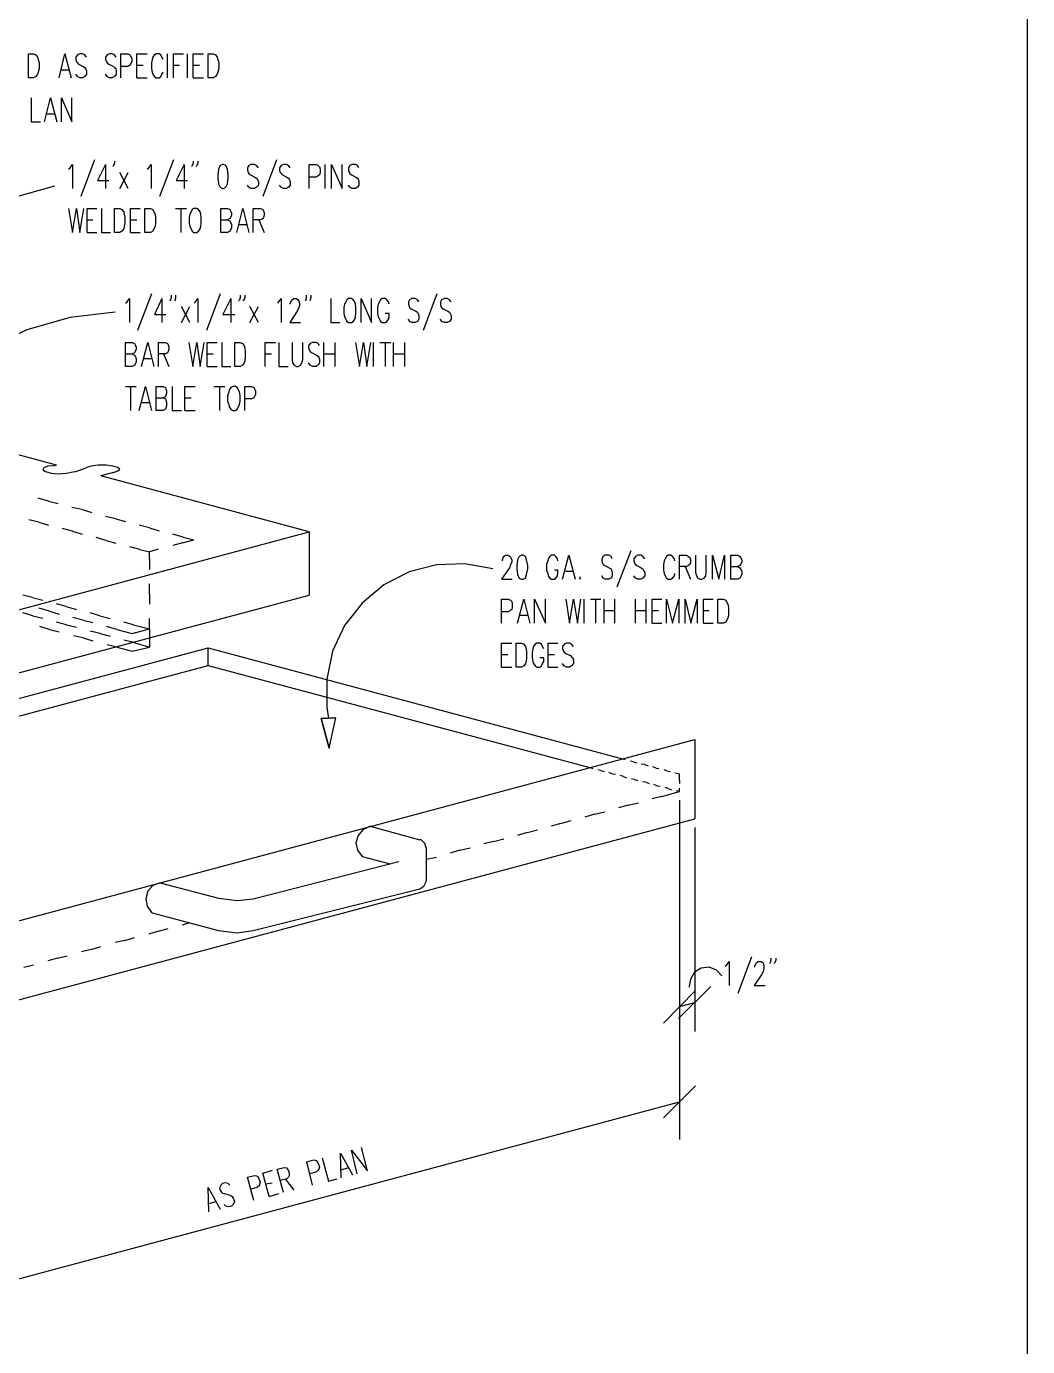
# Model space of a CAD drawing. Header units: metres. Extents: x 13 to 600, y -779 to -12.
# Drawn here: x 389.7 to 600.3, y -551.3 to -273.6 of the extents above; entities that cross this region are included whole.
import ezdxf

# ---------------------------------------------------------------- set-up
doc = ezdxf.new("R2010")
doc.units = ezdxf.units.M

msp = doc.modelspace()

# ---------------------------------------------------------------- linework, layer by layer
for p, q in [((600.28, -751.76), (600.28, -39.32)), ((390.16, -284.36), (390.16, -279.32)), ((390.16, -279.32), (391.24, -279.32)), ((391.24, -279.32), (391.72, -279.56)), ((391.72, -279.56), (392.08, -280.04)), ((392.08, -280.04), (392.2, -280.52)), ((396.64, -284.36), (397.84, -279.32)), ((397.84, -279.32), (399.16, -284.36)), ((400.48, -279.56), (400.12, -280.04)), ((400.12, -280.04), (400.12, -280.52)), ((400.96, -279.32), (400.48, -279.56)), ((401.56, -279.32), (400.96, -279.32)), ((402.04, -279.56), (401.56, -279.32)), ((402.4, -280.04), (402.04, -279.56)), ((406.72, -279.56), (406.36, -280.04)), ((406.36, -280.04), (406.36, -280.52)), ((407.2, -279.32), (406.72, -279.56)), ((407.8, -279.32), (407.2, -279.32)), ((408.28, -279.56), (407.8, -279.32)), ((408.64, -280.04), (408.28, -279.56)), ((409.6, -284.36), (409.6, -279.32)), ((409.6, -279.32), (411.04, -279.32)), ((411.04, -279.32), (411.52, -279.56)), ((411.52, -279.56), (411.64, -279.8)), ((411.64, -279.8), (411.88, -280.28)), ((411.88, -280.28), (411.88, -281)), ((412.96, -284.36), (412.96, -279.32)), ((412.96, -279.32), (415.12, -279.32)), ((416.32, -280.04), (416.2, -280.52)), ((416.68, -279.56), (416.32, -280.04)), ((417.04, -279.32), (416.68, -279.56)), ((417.64, -279.32), (417.04, -279.32)), ((418, -279.56), (417.64, -279.32)), ((418.24, -280.04), (418, -279.56)), ((418.48, -280.52), (418.24, -280.04)), ((419.44, -284.36), (419.44, -279.32)), ((420.64, -284.36), (420.64, -279.32)), ((420.64, -279.32), (422.8, -279.32)), ((423.64, -284.36), (423.64, -279.32)), ((424.84, -284.36), (424.84, -279.32)), ((424.84, -279.32), (427, -279.32)), ((427.96, -284.36), (427.96, -279.32)), ((427.96, -279.32), (429.04, -279.32)), ((429.04, -279.32), (429.52, -279.56)), ((429.52, -279.56), (429.88, -280.04)), ((429.88, -280.04), (430, -280.52)), ((392.2, -283.16), (392.08, -283.64)), ((392.2, -280.52), (392.44, -281.24)), ((392.44, -282.44), (392.2, -283.16)), ((392.44, -281.24), (392.44, -282.44)), ((397.12, -282.68), (398.68, -282.68)), ((400.12, -280.52), (400.24, -281)), ((400.24, -281), (400.48, -281.24)), ((400.48, -281.24), (400.72, -281.48)), ((400.72, -281.48), (401.68, -281.96)), ((401.68, -281.96), (402.04, -282.2)), ((402.04, -282.2), (402.16, -282.44)), ((402.16, -282.44), (402.4, -282.92)), ((402.4, -282.92), (402.4, -283.64)), ((406.36, -280.52), (406.6, -281)), ((406.6, -281), (406.72, -281.24)), ((406.72, -281.24), (407.08, -281.48)), ((407.08, -281.48), (408.04, -281.96)), ((408.04, -281.96), (408.28, -282.2)), ((408.28, -282.2), (408.52, -282.44)), ((408.52, -282.44), (408.64, -282.92)), ((408.64, -282.92), (408.64, -283.64)), ((411.04, -281.96), (409.6, -281.96)), ((411.52, -281.72), (411.04, -281.96)), ((411.64, -281.48), (411.52, -281.72)), ((411.88, -281), (411.64, -281.48)), ((412.96, -281.72), (414.28, -281.72)), ((416.2, -280.52), (416.08, -281.24)), ((416.08, -281.24), (416.08, -282.44)), ((416.08, -282.44), (416.2, -283.16)), ((416.2, -283.16), (416.32, -283.64)), ((418.24, -283.64), (418.48, -283.16)), ((420.64, -281.72), (421.96, -281.72)), ((424.84, -281.72), (426.16, -281.72)), ((430, -283.16), (429.88, -283.64)), ((430, -280.52), (430.24, -281.24)), ((430.24, -282.44), (430, -283.16)), ((430.24, -281.24), (430.24, -282.44)), ((391.24, -284.36), (390.16, -284.36)), ((391.72, -284.12), (391.24, -284.36)), ((392.08, -283.64), (391.72, -284.12)), ((400.48, -284.12), (400.12, -283.64)), ((400.96, -284.36), (400.48, -284.12)), ((401.56, -284.36), (400.96, -284.36)), ((402.04, -284.12), (401.56, -284.36)), ((402.4, -283.64), (402.04, -284.12)), ((406.72, -284.12), (406.36, -283.64)), ((407.2, -284.36), (406.72, -284.12)), ((407.8, -284.36), (407.2, -284.36)), ((408.28, -284.12), (407.8, -284.36)), ((408.64, -283.64), (408.28, -284.12)), ((412.96, -284.36), (415.12, -284.36)), ((416.32, -283.64), (416.68, -284.12)), ((416.68, -284.12), (417.04, -284.36)), ((417.04, -284.36), (417.64, -284.36)), ((417.64, -284.36), (418, -284.12)), ((418, -284.12), (418.24, -283.64)), ((424.84, -284.36), (427, -284.36)), ((429.04, -284.36), (427.96, -284.36)), ((429.52, -284.12), (429.04, -284.36)), ((429.88, -283.64), (429.52, -284.12)), ((390.76, -288.56), (390.76, -293.6)), ((393.52, -293.6), (394.84, -288.56)), ((394.84, -288.56), (396.16, -293.6)), ((397.12, -293.6), (397.12, -288.56)), ((397.12, -288.56), (399.28, -293.6)), ((399.28, -293.6), (399.28, -288.56)), ((390.76, -293.6), (392.68, -293.6)), ((394, -291.92), (395.68, -291.92)), ((398.92, -303.32), (399.4, -302.6)), ((399.4, -302.6), (399.4, -307.64)), ((404.08, -301.64), (401.2, -309.32)), ((406.36, -302.6), (404.68, -305.96)), ((406.36, -302.6), (406.36, -307.64)), ((408.28, -302.36), (408.04, -302.84)), ((408.28, -301.88), (408.28, -302.36)), ((415.48, -303.32), (415.96, -302.6)), ((415.96, -302.6), (415.96, -307.64)), ((420.64, -301.64), (417.76, -309.32)), ((422.92, -302.6), (421.24, -305.96)), ((422.92, -302.6), (422.92, -307.64)), ((424.84, -302.36), (424.6, -302.84)), ((424.84, -301.88), (424.84, -302.36)), ((425.8, -302.36), (425.56, -302.84)), ((425.8, -301.88), (425.8, -302.36)), ((430.96, -302.6), (430.48, -302.84)), ((431.2, -302.6), (430.96, -302.6)), ((431.68, -302.84), (431.2, -302.6)), ((436.96, -302.6), (436.48, -302.84)), ((437.68, -302.6), (436.96, -302.6)), ((438.16, -302.84), (437.68, -302.6)), ((442.36, -301.64), (439.48, -309.32)), ((443.8, -302.6), (443.32, -302.84)), ((444.4, -302.6), (443.8, -302.6)), ((444.88, -302.84), (444.4, -302.6)), ((449.2, -307.64), (449.2, -302.6)), ((449.2, -302.6), (450.64, -302.6)), ((450.64, -302.6), (451.12, -302.84)), ((452.56, -307.64), (452.56, -302.6)), ((453.88, -307.64), (453.88, -302.6)), ((453.88, -302.6), (456.16, -307.64)), ((456.16, -307.64), (456.16, -302.6)), ((458.2, -302.6), (457.72, -302.84)), ((458.92, -302.6), (458.2, -302.6)), ((459.4, -302.84), (458.92, -302.6)), ((398.56, -303.56), (398.92, -303.32)), ((408.04, -302.84), (407.92, -303.08)), ((409.36, -307.64), (411.16, -304.28)), ((411.16, -307.64), (409.36, -304.28)), ((415.12, -303.56), (415.48, -303.32)), ((424.6, -302.84), (424.48, -303.08)), ((425.56, -302.84), (425.44, -303.08)), ((430.12, -303.56), (430, -304.76)), ((430, -304.76), (430, -305.48)), ((430.48, -302.84), (430.12, -303.56)), ((432.04, -303.56), (431.68, -302.84)), ((432.16, -304.76), (432.04, -303.56)), ((432.16, -305.48), (432.16, -304.76)), ((436.48, -302.84), (436.24, -303.32)), ((436.24, -303.32), (436.24, -303.8)), ((436.24, -303.8), (436.36, -304.28)), ((436.36, -304.28), (436.48, -304.52)), ((436.48, -304.52), (436.84, -304.76)), ((436.84, -304.76), (437.8, -305.24)), ((437.8, -305.24), (438.16, -305.48)), ((438.52, -303.32), (438.16, -302.84)), ((443.32, -302.84), (442.96, -303.32)), ((442.96, -303.32), (442.96, -303.8)), ((442.96, -303.8), (443.08, -304.28)), ((443.08, -304.28), (443.32, -304.52)), ((443.32, -304.52), (443.56, -304.76)), ((443.56, -304.76), (444.52, -305.24)), ((444.52, -305.24), (444.88, -305.48)), ((445.24, -303.32), (444.88, -302.84)), ((450.64, -305.24), (449.2, -305.24)), ((451.12, -305), (450.64, -305.24)), ((451.12, -302.84), (451.36, -303.08)), ((451.36, -304.76), (451.12, -305)), ((451.36, -303.08), (451.48, -303.56)), ((451.48, -304.28), (451.36, -304.76)), ((451.48, -303.56), (451.48, -304.28)), ((457.72, -302.84), (457.48, -303.32)), ((457.48, -303.32), (457.48, -303.8)), ((457.48, -303.8), (457.6, -304.28)), ((457.6, -304.28), (457.72, -304.52)), ((457.72, -304.52), (458.08, -304.76)), ((458.08, -304.76), (459.04, -305.24)), ((459.04, -305.24), (459.4, -305.48)), ((459.64, -303.32), (459.4, -302.84)), ((395.68, -307.16), (384.64, -310.28)), ((404.68, -305.96), (407.08, -305.96)), ((421.24, -305.96), (423.64, -305.96)), ((430, -305.48), (430.12, -306.68)), ((430.12, -306.68), (430.48, -307.4)), ((430.48, -307.4), (430.96, -307.64)), ((430.96, -307.64), (431.2, -307.64)), ((431.2, -307.64), (431.68, -307.4)), ((431.68, -307.4), (432.04, -306.68)), ((432.04, -306.68), (432.16, -305.48)), ((436.48, -307.4), (436.24, -306.92)), ((436.96, -307.64), (436.48, -307.4)), ((437.68, -307.64), (436.96, -307.64)), ((438.16, -307.4), (437.68, -307.64)), ((438.16, -305.48), (438.28, -305.72)), ((438.52, -306.92), (438.16, -307.4)), ((438.28, -305.72), (438.52, -306.2)), ((438.52, -306.2), (438.52, -306.92)), ((443.32, -307.4), (442.96, -306.92)), ((443.8, -307.64), (443.32, -307.4)), ((444.4, -307.64), (443.8, -307.64)), ((444.88, -307.4), (444.4, -307.64)), ((444.88, -305.48), (445, -305.72)), ((445.24, -306.92), (444.88, -307.4)), ((445, -305.72), (445.24, -306.2)), ((445.24, -306.2), (445.24, -306.92)), ((457.72, -307.4), (457.48, -306.92)), ((458.2, -307.64), (457.72, -307.4)), ((458.92, -307.64), (458.2, -307.64)), ((459.4, -307.4), (458.92, -307.64)), ((459.4, -305.48), (459.52, -305.72)), ((459.64, -306.92), (459.4, -307.4)), ((459.52, -305.72), (459.64, -306.2)), ((459.64, -306.2), (459.64, -306.92)), ((398.56, -311.84), (399.4, -316.88)), ((399.4, -316.88), (400.24, -311.84)), ((400.24, -311.84), (400.96, -316.88)), ((400.96, -316.88), (401.8, -311.84)), ((402.52, -316.88), (402.52, -311.84)), ((402.52, -311.84), (404.56, -311.84)), ((405.52, -311.84), (405.52, -316.88)), ((408.28, -316.88), (408.28, -311.84)), ((408.28, -311.84), (409.36, -311.84)), ((409.36, -311.84), (409.84, -312.08)), ((409.84, -312.08), (410.2, -312.56)), ((410.2, -312.56), (410.32, -313.04)), ((410.32, -313.04), (410.44, -313.76)), ((410.44, -313.76), (410.44, -314.96)), ((411.64, -316.88), (411.64, -311.84)), ((411.64, -311.84), (413.68, -311.84)), ((414.64, -316.88), (414.64, -311.84)), ((414.64, -311.84), (415.84, -311.84)), ((415.84, -311.84), (416.32, -312.08)), ((416.32, -312.08), (416.56, -312.56)), ((416.56, -312.56), (416.8, -313.04)), ((416.8, -313.04), (416.92, -313.76)), ((416.92, -313.76), (416.92, -314.96)), ((421.12, -311.84), (423.4, -311.84)), ((422.2, -311.84), (422.2, -316.88)), ((424.12, -313.04), (424, -313.76)), ((424, -313.76), (424, -314.96)), ((424.36, -312.56), (424.12, -313.04)), ((424.6, -312.08), (424.36, -312.56)), ((424.96, -311.84), (424.6, -312.08)), ((425.56, -311.84), (424.96, -311.84)), ((425.92, -312.08), (425.56, -311.84)), ((426.28, -312.56), (425.92, -312.08)), ((426.4, -313.04), (426.28, -312.56)), ((426.52, -313.76), (426.4, -313.04)), ((426.52, -314.96), (426.52, -313.76)), ((430.6, -316.88), (430.6, -311.84)), ((430.6, -311.84), (432.04, -311.84)), ((432.04, -311.84), (432.52, -312.08)), ((432.52, -312.08), (432.64, -312.32)), ((432.64, -313.76), (432.52, -314)), ((432.64, -312.32), (432.88, -312.8)), ((432.88, -313.28), (432.64, -313.76)), ((432.88, -312.8), (432.88, -313.28)), ((433.96, -316.88), (435.28, -311.84)), ((435.28, -311.84), (436.48, -316.88)), ((437.44, -316.88), (437.44, -311.84)), ((437.44, -311.84), (439, -311.84)), ((439, -311.84), (439.48, -312.08)), ((439.48, -312.08), (439.6, -312.32)), ((439.6, -313.76), (439.48, -314)), ((439.6, -312.32), (439.72, -312.8)), ((439.72, -313.28), (439.6, -313.76)), ((439.72, -312.8), (439.72, -313.28)), ((402.52, -314.24), (403.72, -314.24)), ((410.2, -316.16), (409.84, -316.64)), ((410.32, -315.68), (410.2, -316.16)), ((410.44, -314.96), (410.32, -315.68)), ((411.64, -314.24), (412.96, -314.24)), ((416.56, -316.16), (416.32, -316.64)), ((416.8, -315.68), (416.56, -316.16)), ((416.92, -314.96), (416.8, -315.68)), ((424, -314.96), (424.12, -315.68)), ((424.12, -315.68), (424.36, -316.16)), ((424.36, -316.16), (424.6, -316.64)), ((425.92, -316.64), (426.28, -316.16)), ((426.28, -316.16), (426.4, -315.68)), ((426.4, -315.68), (426.52, -314.96)), ((430.6, -314.24), (432.04, -314.24)), ((432.52, -314), (432.04, -314.24)), ((432.04, -314.24), (432.52, -314.48)), ((432.52, -314.48), (432.64, -314.72)), ((432.64, -316.4), (432.52, -316.64)), ((432.64, -314.72), (432.88, -315.2)), ((432.88, -315.92), (432.64, -316.4)), ((432.88, -315.2), (432.88, -315.92)), ((434.44, -315.2), (436, -315.2)), ((439, -314.24), (437.44, -314.24)), ((438.64, -314.24), (439.72, -316.88)), ((439.48, -314), (439, -314.24)), ((402.52, -316.88), (404.56, -316.88)), ((405.52, -316.88), (407.44, -316.88)), ((409.36, -316.88), (408.28, -316.88)), ((409.84, -316.64), (409.36, -316.88)), ((411.64, -316.88), (413.68, -316.88)), ((415.84, -316.88), (414.64, -316.88)), ((416.32, -316.64), (415.84, -316.88)), ((424.6, -316.64), (424.96, -316.88)), ((424.96, -316.88), (425.56, -316.88)), ((425.56, -316.88), (425.92, -316.64)), ((432.04, -316.88), (430.6, -316.88)), ((432.52, -316.64), (432.04, -316.88)), ((416.08, -329.84), (413.08, -337.52)), ((420.16, -330.08), (420.16, -330.56)), ((421.12, -330.08), (421.12, -330.56)), ((430.48, -329.84), (427.6, -337.52)), ((434.68, -330.08), (434.68, -330.56)), ((435.64, -330.08), (435.64, -330.56)), ((448.6, -330.08), (448.6, -330.56)), ((449.56, -330.08), (449.56, -330.56)), ((476.08, -329.84), (473.2, -337.52)), ((410.56, -331.76), (410.92, -331.52)), ((410.92, -331.52), (411.4, -330.8)), ((411.4, -330.8), (411.4, -335.84)), ((418.24, -330.8), (416.68, -334.16)), ((418.24, -330.8), (418.24, -335.84)), ((420.04, -331.04), (419.92, -331.28)), ((420.16, -330.56), (420.04, -331.04)), ((421, -331.04), (420.88, -331.28)), ((421.12, -330.56), (421, -331.04)), ((422.32, -335.84), (424.12, -332.48)), ((424.12, -335.84), (422.32, -332.48)), ((425.08, -331.76), (425.32, -331.52)), ((425.32, -331.52), (425.8, -330.8)), ((425.8, -330.8), (425.8, -335.84)), ((432.76, -330.8), (431.08, -334.16)), ((432.76, -330.8), (432.76, -335.84)), ((434.56, -331.04), (434.32, -331.28)), ((434.68, -330.56), (434.56, -331.04)), ((435.52, -331.04), (435.28, -331.28)), ((435.64, -330.56), (435.52, -331.04)), ((436.72, -335.84), (438.52, -332.48)), ((438.52, -335.84), (436.72, -332.48)), ((442.6, -331.76), (442.84, -331.52)), ((442.84, -331.52), (443.32, -330.8)), ((443.32, -330.8), (443.32, -335.84)), ((445.24, -331.76), (445.48, -331.28)), ((445.24, -332), (445.24, -331.76)), ((445.48, -331.28), (445.6, -331.04)), ((445.6, -331.04), (445.96, -330.8)), ((445.96, -330.8), (446.56, -330.8)), ((446.56, -330.8), (446.92, -331.04)), ((447.04, -332.72), (446.68, -333.44)), ((446.92, -331.04), (447.04, -331.28)), ((447.04, -331.28), (447.16, -331.76)), ((447.16, -332.24), (447.04, -332.72)), ((447.16, -331.76), (447.16, -332.24)), ((448.48, -331.04), (448.36, -331.28)), ((448.6, -330.56), (448.48, -331.04)), ((449.44, -331.04), (449.32, -331.28)), ((449.56, -330.56), (449.44, -331.04)), ((453.76, -330.8), (453.76, -335.84)), ((456.64, -332), (456.52, -332.72)), ((456.52, -332.72), (456.52, -333.92)), ((456.88, -331.52), (456.64, -332)), ((457.12, -331.04), (456.88, -331.52)), ((457.48, -330.8), (457.12, -331.04)), ((458.08, -330.8), (457.48, -330.8)), ((458.44, -331.04), (458.08, -330.8)), ((458.8, -331.52), (458.44, -331.04)), ((458.92, -332), (458.8, -331.52)), ((459.04, -332.72), (458.92, -332)), ((459.04, -333.92), (459.04, -332.72)), ((460.12, -335.84), (460.12, -330.8)), ((460.12, -330.8), (462.28, -335.84)), ((462.28, -335.84), (462.28, -330.8)), ((463.72, -332), (463.6, -332.72)), ((463.6, -332.72), (463.6, -333.92)), ((463.96, -331.52), (463.72, -332)), ((464.2, -331.04), (463.96, -331.52)), ((464.56, -330.8), (464.2, -331.04)), ((465.16, -330.8), (464.56, -330.8)), ((465.52, -331.04), (465.16, -330.8)), ((465.88, -331.52), (465.52, -331.04)), ((466, -332), (465.88, -331.52)), ((470.32, -331.04), (470.08, -331.52)), ((470.08, -331.52), (470.08, -332)), ((470.08, -332), (470.2, -332.48)), ((470.2, -332.48), (470.32, -332.72)), ((470.8, -330.8), (470.32, -331.04)), ((470.32, -332.72), (470.68, -332.96)), ((470.68, -332.96), (471.64, -333.44)), ((471.52, -330.8), (470.8, -330.8)), ((472, -331.04), (471.52, -330.8)), ((472.24, -331.52), (472, -331.04)), ((477.04, -331.04), (476.8, -331.52)), ((476.8, -331.52), (476.8, -332)), ((476.8, -332), (476.92, -332.48)), ((476.92, -332.48), (477.04, -332.72)), ((477.64, -330.8), (477.04, -331.04)), ((477.04, -332.72), (477.4, -332.96)), ((477.4, -332.96), (478.36, -333.44)), ((478.24, -330.8), (477.64, -330.8)), ((478.72, -331.04), (478.24, -330.8)), ((479.08, -331.52), (478.72, -331.04)), ((398.92, -334.76), (389.8, -337.4)), ((408.4, -333.68), (398.92, -334.76)), ((416.68, -334.16), (419.08, -334.16)), ((431.08, -334.16), (433.6, -334.16)), ((446.68, -333.44), (445.12, -335.84)), ((445.12, -335.84), (447.4, -335.84)), ((453.76, -335.84), (455.68, -335.84)), ((456.52, -333.92), (456.64, -334.64)), ((456.64, -334.64), (456.88, -335.12)), ((456.88, -335.12), (457.12, -335.6)), ((457.12, -335.6), (457.48, -335.84)), ((457.48, -335.84), (458.08, -335.84)), ((458.08, -335.84), (458.44, -335.6)), ((458.44, -335.6), (458.8, -335.12)), ((458.8, -335.12), (458.92, -334.64)), ((458.92, -334.64), (459.04, -333.92)), ((463.6, -333.92), (463.72, -334.64)), ((463.72, -334.64), (463.96, -335.12)), ((463.96, -335.12), (464.2, -335.6)), ((464.2, -335.6), (464.56, -335.84)), ((464.56, -335.84), (465.16, -335.84)), ((466, -333.92), (465.16, -333.92)), ((465.16, -335.84), (465.52, -335.6)), ((465.52, -335.6), (465.88, -335.12)), ((465.88, -335.12), (466, -334.64)), ((466, -334.64), (466, -333.92)), ((470.32, -335.6), (470.08, -335.12)), ((470.8, -335.84), (470.32, -335.6)), ((471.52, -335.84), (470.8, -335.84)), ((472, -335.6), (471.52, -335.84)), ((471.64, -333.44), (472, -333.68)), ((472, -333.68), (472.12, -333.92)), ((472.24, -335.12), (472, -335.6)), ((472.12, -333.92), (472.24, -334.4)), ((472.24, -334.4), (472.24, -335.12)), ((477.04, -335.6), (476.8, -335.12)), ((477.64, -335.84), (477.04, -335.6)), ((478.24, -335.84), (477.64, -335.84)), ((478.72, -335.6), (478.24, -335.84)), ((478.36, -333.44), (478.72, -333.68)), ((478.72, -333.68), (478.84, -333.92)), ((479.08, -335.12), (478.72, -335.6)), ((478.84, -333.92), (479.08, -334.4)), ((479.08, -334.4), (479.08, -335.12)), ((389.8, -337.4), (381.28, -341.48)), ((410.56, -345.08), (410.56, -340.04)), ((410.56, -340.04), (412, -340.04)), ((412, -340.04), (412.48, -340.28)), ((412.48, -340.28), (412.6, -340.52)), ((412.6, -340.52), (412.84, -341)), ((412.84, -341.48), (412.6, -341.96)), ((412.84, -341), (412.84, -341.48)), ((413.92, -345.08), (415.24, -340.04)), ((415.24, -340.04), (416.56, -345.08)), ((417.52, -345.08), (417.52, -340.04)), ((417.52, -340.04), (418.96, -340.04)), ((418.96, -340.04), (419.44, -340.28)), ((419.44, -340.28), (419.56, -340.52)), ((419.56, -340.52), (419.68, -341)), ((419.68, -341.48), (419.56, -341.96)), ((419.68, -341), (419.68, -341.48)), ((423.88, -340.04), (424.72, -345.08)), ((424.72, -345.08), (425.56, -340.04)), ((425.56, -340.04), (426.28, -345.08)), ((426.28, -345.08), (427.12, -340.04)), ((427.72, -345.08), (427.72, -340.04)), ((427.72, -340.04), (429.88, -340.04)), ((430.84, -340.04), (430.84, -345.08)), ((433.6, -345.08), (433.6, -340.04)), ((433.6, -340.04), (434.68, -340.04)), ((434.68, -340.04), (435.16, -340.28)), ((435.16, -340.28), (435.52, -340.76)), ((435.52, -340.76), (435.64, -341.24)), ((435.64, -341.24), (435.76, -341.96)), ((439.96, -345.08), (439.96, -340.04)), ((439.96, -340.04), (442.12, -340.04)), ((442.84, -340.04), (442.84, -345.08)), ((445.6, -340.04), (445.6, -343.64)), ((447.88, -343.64), (447.88, -340.04)), ((449.44, -340.28), (449.08, -340.76)), ((449.08, -340.76), (449.08, -341.24)), ((449.08, -341.24), (449.32, -341.72)), ((449.92, -340.04), (449.44, -340.28)), ((450.64, -340.04), (449.92, -340.04)), ((451.12, -340.28), (450.64, -340.04)), ((451.36, -340.76), (451.12, -340.28)), ((452.32, -345.08), (452.32, -340.04)), ((454.6, -340.04), (454.6, -345.08)), ((458.92, -340.04), (459.76, -345.08)), ((459.76, -345.08), (460.6, -340.04)), ((460.6, -340.04), (461.32, -345.08)), ((461.32, -345.08), (462.16, -340.04)), ((462.76, -345.08), (462.76, -340.04)), ((464.08, -340.04), (466.36, -340.04)), ((465.16, -340.04), (465.16, -345.08)), ((466.96, -345.08), (466.96, -340.04)), ((469.24, -340.04), (469.24, -345.08)), ((410.56, -342.44), (412, -342.44)), ((412.48, -342.2), (412, -342.44)), ((412, -342.44), (412.48, -342.68)), ((412.6, -341.96), (412.48, -342.2)), ((412.48, -342.68), (412.6, -342.92)), ((412.6, -342.92), (412.84, -343.4)), ((412.84, -344.12), (412.6, -344.6)), ((412.84, -343.4), (412.84, -344.12)), ((414.4, -343.4), (416.08, -343.4)), ((418.96, -342.44), (417.52, -342.44)), ((418.6, -342.44), (419.68, -345.08)), ((419.44, -342.2), (418.96, -342.44)), ((419.56, -341.96), (419.44, -342.2)), ((427.72, -342.44), (429.04, -342.44)), ((435.64, -343.88), (435.52, -344.36)), ((435.76, -343.16), (435.64, -343.88)), ((435.76, -341.96), (435.76, -343.16)), ((439.96, -342.44), (441.28, -342.44)), ((445.6, -343.64), (445.72, -344.36)), ((447.64, -344.36), (447.88, -343.64)), ((449.32, -341.72), (449.44, -341.96)), ((449.44, -341.96), (449.8, -342.2)), ((449.8, -342.2), (450.76, -342.68)), ((450.76, -342.68), (451.12, -342.92)), ((451.12, -342.92), (451.24, -343.16)), ((451.24, -343.16), (451.36, -343.64)), ((451.36, -343.64), (451.36, -344.36)), ((452.32, -342.44), (454.6, -342.44)), ((466.96, -342.44), (469.24, -342.44)), ((412, -345.08), (410.56, -345.08)), ((412.48, -344.84), (412, -345.08)), ((412.6, -344.6), (412.48, -344.84)), ((427.72, -345.08), (429.88, -345.08)), ((430.84, -345.08), (432.76, -345.08)), ((434.68, -345.08), (433.6, -345.08)), ((435.16, -344.84), (434.68, -345.08)), ((435.52, -344.36), (435.16, -344.84)), ((442.84, -345.08), (444.76, -345.08)), ((445.72, -344.36), (446.08, -344.84)), ((446.08, -344.84), (446.56, -345.08)), ((446.56, -345.08), (446.92, -345.08)), ((446.92, -345.08), (447.4, -344.84)), ((447.4, -344.84), (447.64, -344.36)), ((449.44, -344.84), (449.08, -344.36)), ((449.92, -345.08), (449.44, -344.84)), ((450.64, -345.08), (449.92, -345.08)), ((451.12, -344.84), (450.64, -345.08)), ((451.36, -344.36), (451.12, -344.84)), ((410.56, -349.28), (412.84, -349.28)), ((411.64, -349.28), (411.64, -354.32)), ((413.44, -354.32), (414.76, -349.28)), ((414.76, -349.28), (416.08, -354.32)), ((417.04, -354.32), (417.04, -349.28)), ((417.04, -349.28), (418.48, -349.28)), ((418.48, -349.28), (418.96, -349.52)), ((418.96, -349.52), (419.08, -349.76)), ((419.08, -349.76), (419.2, -350.24)), ((420.4, -349.28), (420.4, -354.32)), ((423.04, -354.32), (423.04, -349.28)), ((423.04, -349.28), (425.2, -349.28)), ((429.16, -349.28), (431.44, -349.28)), ((430.36, -349.28), (430.36, -354.32)), ((432.76, -349.52), (432.4, -350)), ((433.12, -349.28), (432.76, -349.52)), ((433.72, -349.28), (433.12, -349.28)), ((434.08, -349.52), (433.72, -349.28)), ((434.32, -350), (434.08, -349.52)), ((435.64, -354.32), (435.64, -349.28)), ((435.64, -349.28), (437.08, -349.28)), ((437.08, -349.28), (437.56, -349.52)), ((437.56, -349.52), (437.68, -349.76)), ((437.68, -349.76), (437.92, -350.24)), ((413.92, -352.64), (415.6, -352.64)), ((417.04, -351.68), (418.48, -351.68)), ((418.96, -351.44), (418.48, -351.68)), ((418.48, -351.68), (418.96, -351.92)), ((419.08, -351.2), (418.96, -351.44)), ((418.96, -351.92), (419.08, -352.16)), ((419.2, -350.72), (419.08, -351.2)), ((419.08, -352.16), (419.2, -352.64)), ((419.2, -350.24), (419.2, -350.72)), ((419.2, -352.64), (419.2, -353.36)), ((423.04, -351.68), (424.36, -351.68)), ((432.28, -350.48), (432.04, -351.2)), ((432.04, -351.2), (432.04, -352.4)), ((432.04, -352.4), (432.28, -353.12)), ((432.4, -350), (432.28, -350.48)), ((434.56, -350.48), (434.32, -350)), ((434.68, -351.2), (434.56, -350.48)), ((434.56, -353.12), (434.68, -352.4)), ((434.68, -352.4), (434.68, -351.2)), ((437.08, -351.92), (435.64, -351.92)), ((437.56, -351.68), (437.08, -351.92)), ((437.68, -351.44), (437.56, -351.68)), ((437.92, -350.96), (437.68, -351.44)), ((437.92, -350.24), (437.92, -350.96)), ((418.48, -354.32), (417.04, -354.32)), ((418.96, -354.08), (418.48, -354.32)), ((419.08, -353.84), (418.96, -354.08)), ((419.2, -353.36), (419.08, -353.84)), ((420.4, -354.32), (422.32, -354.32)), ((423.04, -354.32), (425.2, -354.32)), ((432.28, -353.12), (432.4, -353.6)), ((432.4, -353.6), (432.76, -354.08)), ((432.76, -354.08), (433.12, -354.32)), ((433.12, -354.32), (433.72, -354.32)), ((433.72, -354.32), (434.08, -354.08)), ((434.08, -354.08), (434.32, -353.6)), ((434.32, -353.6), (434.56, -353.12)), ((396.04, -365.84), (367.96, -358.28)), ((393.4, -366.44), (393.16, -366.8)), ((394.24, -366.08), (393.4, -366.44)), ((395.56, -365.96), (394.24, -366.08)), ((396.04, -365.84), (395.56, -365.96)), ((400.12, -367.16), (402.28, -366.44)), ((402.4, -366.32), (402.28, -366.44)), ((403.36, -366.08), (402.4, -366.32)), ((404.8, -365.84), (403.36, -366.08)), ((406.48, -365.84), (404.8, -365.84)), ((407.92, -366.08), (406.48, -365.84)), ((409, -366.32), (407.92, -366.08)), ((409.36, -366.68), (409, -366.32)), ((393.16, -366.8), (393.76, -367.16)), ((393.76, -367.16), (394.96, -367.52)), ((394.96, -367.52), (396.52, -367.64)), ((396.52, -367.64), (398.2, -367.52)), ((398.2, -367.52), (399.52, -367.28)), ((399.52, -367.28), (400.12, -367.16)), ((408.04, -367.4), (405.4, -368.12)), ((449.2, -379.88), (405.4, -368.12)), ((408.04, -367.4), (409, -367.04)), ((409, -367.04), (409.36, -366.68)), ((394.36, -373.4), (392.2, -372.8)), ((394.36, -373.4), (396.4, -373.88)), ((401.44, -375.2), (399.28, -374.72)), ((392.32, -377.84), (390.28, -377.36)), ((401.44, -375.2), (403.48, -375.8)), ((408.52, -377.12), (406.36, -376.64)), ((408.52, -377.12), (410.56, -377.72)), ((253, -432.44), (449.2, -379.88)), ((392.32, -377.84), (394.36, -378.44)), ((399.4, -379.76), (397.36, -379.16)), ((399.4, -379.76), (401.44, -380.36)), ((415.6, -379.04), (413.44, -378.44)), ((415.6, -379.04), (417.64, -379.64)), ((422.68, -380.96), (420.52, -380.36)), ((449.2, -379.88), (449.2, -393.2)), ((406.48, -381.68), (404.44, -381.08)), ((406.48, -381.68), (408.52, -382.28)), ((413.56, -383.6), (411.52, -383)), ((422.56, -382.16), (420.52, -382.76)), ((422.56, -382.16), (424.96, -381.56)), ((422.68, -380.96), (424.96, -381.56)), ((413.56, -383.6), (415.6, -384.08)), ((415.48, -384.08), (417.52, -383.48)), ((415.6, -385.64), (415.6, -384.08)), ((415.6, -385.64), (415.6, -387.8)), ((489.88, -385.76), (490, -385.28)), ((489.88, -386), (489.88, -385.76)), ((490, -385.28), (490.12, -385.04)), ((490.12, -385.04), (490.48, -384.8)), ((490.48, -384.8), (491.08, -384.8)), ((491.08, -384.8), (491.44, -385.04)), ((491.44, -385.04), (491.56, -385.28)), ((491.56, -385.28), (491.8, -385.76)), ((491.8, -385.76), (491.8, -386.24)), ((493, -385.76), (492.88, -386.96)), ((493.36, -385.04), (493, -385.76)), ((493.84, -384.8), (493.36, -385.04)), ((494.2, -384.8), (493.84, -384.8)), ((494.68, -385.04), (494.2, -384.8)), ((494.92, -385.76), (494.68, -385.04)), ((495.16, -386.96), (494.92, -385.76)), ((499.48, -385.52), (499.36, -386)), ((499.84, -385.04), (499.48, -385.52)), ((500.08, -384.8), (499.84, -385.04)), ((500.8, -384.8), (500.08, -384.8)), ((501.04, -385.04), (500.8, -384.8)), ((501.4, -385.52), (501.04, -385.04)), ((501.52, -386), (501.4, -385.52)), ((502.48, -389.84), (503.8, -384.8)), ((503.8, -384.8), (505.12, -389.84)), ((511, -385.04), (510.76, -385.52)), ((510.76, -385.52), (510.76, -386)), ((511.48, -384.8), (511, -385.04)), ((512.2, -384.8), (511.48, -384.8)), ((512.68, -385.04), (512.2, -384.8)), ((512.92, -385.52), (512.68, -385.04)), ((516.88, -383.84), (513.88, -391.52)), ((517.84, -385.04), (517.48, -385.52)), ((517.48, -385.52), (517.48, -386)), ((518.32, -384.8), (517.84, -385.04)), ((518.92, -384.8), (518.32, -384.8)), ((519.4, -385.04), (518.92, -384.8)), ((519.76, -385.52), (519.4, -385.04)), ((524.08, -385.52), (523.84, -386)), ((524.32, -385.04), (524.08, -385.52)), ((524.68, -384.8), (524.32, -385.04)), ((525.28, -384.8), (524.68, -384.8)), ((525.64, -385.04), (525.28, -384.8)), ((526, -385.52), (525.64, -385.04)), ((526.12, -386), (526, -385.52)), ((527.08, -389.84), (527.08, -384.8)), ((527.08, -384.8), (528.52, -384.8)), ((528.52, -384.8), (529, -385.04)), ((529, -385.04), (529.24, -385.28)), ((529.24, -385.28), (529.36, -385.76)), ((529.36, -385.76), (529.36, -386.24)), ((530.44, -384.8), (530.44, -388.4)), ((532.72, -388.4), (532.72, -384.8)), ((534.04, -389.84), (534.04, -384.8)), ((534.04, -384.8), (535.36, -389.84)), ((535.36, -389.84), (536.56, -384.8)), ((536.56, -384.8), (536.56, -389.84)), ((537.88, -389.84), (537.88, -384.8)), ((537.88, -384.8), (539.32, -384.8)), ((539.32, -384.8), (539.8, -385.04)), ((539.8, -385.04), (539.92, -385.28)), ((539.92, -385.28), (540.16, -385.76)), ((540.16, -385.76), (540.16, -386.24)), ((470.2, -388.28), (464.92, -391.04)), ((475.96, -386.84), (470.2, -388.28)), ((481.96, -386.6), (475.96, -386.84)), ((487.84, -387.68), (481.96, -386.6)), ((491.32, -387.44), (489.64, -389.84)), ((491.56, -386.72), (491.32, -387.44)), ((491.8, -386.24), (491.56, -386.72)), ((492.88, -386.96), (492.88, -387.68)), ((492.88, -387.68), (493, -388.88)), ((494.92, -388.88), (495.16, -387.68)), ((495.16, -387.68), (495.16, -386.96)), ((499.36, -386), (499.12, -386.72)), ((499.12, -386.72), (499.12, -387.92)), ((499.12, -387.92), (499.36, -388.64)), ((499.36, -388.64), (499.48, -389.12)), ((501.52, -387.92), (500.8, -387.92)), ((501.4, -389.12), (501.52, -388.64)), ((501.52, -388.64), (501.52, -387.92)), ((502.96, -388.16), (504.64, -388.16)), ((510.76, -386), (510.88, -386.48)), ((510.88, -386.48), (511, -386.72)), ((511, -386.72), (511.36, -386.96)), ((511.36, -386.96), (512.32, -387.44)), ((512.32, -387.44), (512.68, -387.68)), ((512.68, -387.68), (512.8, -387.92)), ((512.8, -387.92), (512.92, -388.4)), ((512.92, -388.4), (512.92, -389.12)), ((517.48, -386), (517.6, -386.48)), ((517.6, -386.48), (517.84, -386.72)), ((517.84, -386.72), (518.08, -386.96)), ((518.08, -386.96), (519.04, -387.44)), ((519.04, -387.44), (519.4, -387.68)), ((519.4, -387.68), (519.52, -387.92)), ((519.52, -387.92), (519.76, -388.4)), ((519.76, -388.4), (519.76, -389.12)), ((523.84, -386), (523.72, -386.72)), ((523.72, -386.72), (523.72, -387.92)), ((523.72, -387.92), (523.84, -388.64)), ((523.84, -388.64), (524.08, -389.12)), ((526, -389.12), (526.12, -388.64)), ((528.52, -387.2), (527.08, -387.2)), ((528.28, -387.2), (529.36, -389.84)), ((529, -386.96), (528.52, -387.2)), ((529.24, -386.72), (529, -386.96)), ((529.36, -386.24), (529.24, -386.72)), ((530.44, -388.4), (530.68, -389.12)), ((532.6, -389.12), (532.72, -388.4)), ((537.88, -387.2), (539.32, -387.2)), ((539.8, -386.96), (539.32, -387.2)), ((539.32, -387.2), (539.8, -387.44)), ((539.92, -386.72), (539.8, -386.96)), ((539.8, -387.44), (539.92, -387.68)), ((540.16, -386.24), (539.92, -386.72)), ((539.92, -387.68), (540.16, -388.16)), ((540.16, -388.16), (540.16, -388.88)), ((415.6, -392.96), (415.6, -390.8)), ((464.92, -391.04), (460.36, -394.88)), ((489.64, -389.84), (491.92, -389.84)), ((493, -388.88), (493.36, -389.6)), ((493.36, -389.6), (493.84, -389.84)), ((493.84, -389.84), (494.2, -389.84)), ((494.2, -389.84), (494.68, -389.6)), ((494.68, -389.6), (494.92, -388.88)), ((499.48, -389.12), (499.84, -389.6)), ((499.84, -389.6), (500.08, -389.84)), ((500.08, -389.84), (500.8, -389.84)), ((500.8, -389.84), (501.04, -389.6)), ((501.04, -389.6), (501.4, -389.12)), ((506.2, -389.36), (506.08, -389.6)), ((506.08, -389.6), (506.2, -389.84)), ((506.2, -389.84), (506.32, -389.6)), ((511, -389.6), (510.76, -389.12)), ((511.48, -389.84), (511, -389.6)), ((512.2, -389.84), (511.48, -389.84)), ((512.68, -389.6), (512.2, -389.84)), ((512.92, -389.12), (512.68, -389.6)), ((517.84, -389.6), (517.48, -389.12)), ((518.32, -389.84), (517.84, -389.6)), ((518.92, -389.84), (518.32, -389.84)), ((519.4, -389.6), (518.92, -389.84)), ((519.76, -389.12), (519.4, -389.6)), ((524.08, -389.12), (524.32, -389.6)), ((524.32, -389.6), (524.68, -389.84)), ((524.68, -389.84), (525.28, -389.84)), ((525.28, -389.84), (525.64, -389.6)), ((525.64, -389.6), (526, -389.12)), ((530.68, -389.12), (530.92, -389.6)), ((530.92, -389.6), (531.4, -389.84)), ((531.4, -389.84), (531.76, -389.84)), ((531.76, -389.84), (532.24, -389.6)), ((532.24, -389.6), (532.6, -389.12)), ((539.32, -389.84), (537.88, -389.84)), ((539.8, -389.6), (539.32, -389.84)), ((539.92, -389.36), (539.8, -389.6)), ((540.16, -388.88), (539.92, -389.36)), ((249.76, -446.6), (449.2, -393.2)), ((391, -393.68), (388.96, -393.2)), ((391, -393.68), (393.16, -394.28)), ((415.6, -392.96), (415.6, -395.12)), ((489.64, -399.08), (489.64, -394.04)), ((489.64, -394.04), (491.08, -394.04)), ((491.08, -394.04), (491.56, -394.28)), ((491.56, -394.28), (491.8, -394.52)), ((493, -399.08), (494.32, -394.04)), ((494.32, -394.04), (495.64, -399.08)), ((496.6, -399.08), (496.6, -394.04)), ((496.6, -394.04), (498.88, -399.08)), ((498.88, -399.08), (498.88, -394.04)), ((503.2, -394.04), (503.92, -399.08)), ((503.92, -399.08), (504.76, -394.04)), ((504.76, -394.04), (505.6, -399.08)), ((505.6, -399.08), (506.32, -394.04)), ((507.04, -399.08), (507.04, -394.04)), ((508.36, -394.04), (510.52, -394.04)), ((509.44, -394.04), (509.44, -399.08)), ((511.24, -399.08), (511.24, -394.04)), ((513.4, -394.04), (513.4, -399.08)), ((517.84, -399.08), (517.84, -394.04)), ((520, -394.04), (520, -399.08)), ((521.32, -399.08), (521.32, -394.04)), ((521.32, -394.04), (523.36, -394.04)), ((524.32, -399.08), (524.32, -394.04)), ((524.32, -394.04), (525.64, -399.08)), ((525.64, -399.08), (526.96, -394.04)), ((526.96, -394.04), (526.96, -399.08)), ((528.28, -399.08), (528.28, -394.04)), ((528.28, -394.04), (529.48, -399.08)), ((529.48, -399.08), (530.8, -394.04)), ((530.8, -394.04), (530.8, -399.08)), ((532.12, -399.08), (532.12, -394.04)), ((532.12, -394.04), (534.16, -394.04)), ((535.12, -399.08), (535.12, -394.04)), ((535.12, -394.04), (536.32, -394.04)), ((536.32, -394.04), (536.8, -394.28)), ((536.8, -394.28), (537.04, -394.76)), ((391.12, -397.52), (388.96, -396.92)), ((394.6, -396.56), (392.44, -395.96)), ((394.6, -396.56), (396.64, -397.16)), ((398.08, -395.6), (396.04, -395)), ((398.08, -395.6), (400.24, -396.2)), ((405.16, -397.52), (403.12, -396.92)), ((460.36, -394.88), (456.64, -399.56)), ((491.08, -396.68), (489.64, -396.68)), ((491.56, -396.44), (491.08, -396.68)), ((491.8, -396.2), (491.56, -396.44)), ((491.8, -394.52), (491.92, -395)), ((491.92, -395.72), (491.8, -396.2)), ((491.92, -395), (491.92, -395.72)), ((511.24, -396.44), (513.4, -396.44)), ((517.84, -396.44), (520, -396.44)), ((521.32, -396.44), (522.64, -396.44)), ((532.12, -396.44), (533.32, -396.44)), ((537.04, -394.76), (537.28, -395.24)), ((537.28, -395.24), (537.4, -395.96)), ((537.4, -395.96), (537.4, -397.16)), ((391.12, -397.52), (393.16, -398)), ((394.6, -400.4), (392.56, -399.8)), ((398.2, -399.44), (396.04, -398.84)), ((398.2, -399.44), (400.24, -399.92)), ((401.68, -398.48), (399.52, -397.88)), ((401.68, -398.48), (403.72, -398.96)), ((405.16, -397.52), (407.32, -398.12)), ((408.76, -400.4), (406.6, -399.8)), ((412.24, -399.44), (410.2, -398.84)), ((412.24, -399.44), (415.6, -400.28)), ((415.6, -400.28), (415.6, -398.12)), ((456.64, -399.56), (454.12, -404.96)), ((493.48, -397.4), (495.16, -397.4)), ((521.32, -399.08), (523.36, -399.08)), ((532.12, -399.08), (534.16, -399.08)), ((536.32, -399.08), (535.12, -399.08)), ((536.8, -398.84), (536.32, -399.08)), ((537.04, -398.36), (536.8, -398.84)), ((537.28, -397.88), (537.04, -398.36)), ((537.4, -397.16), (537.28, -397.88)), ((394.6, -400.4), (396.64, -400.88)), ((401.68, -402.2), (399.64, -401.72)), ((401.68, -402.2), (403.72, -402.8)), ((405.28, -401.24), (403.12, -400.76)), ((405.28, -401.24), (407.32, -401.84)), ((408.76, -400.4), (412, -401.24)), ((412, -401.24), (415.6, -400.28)), ((415.6, -400.28), (415.6, -404.12)), ((254.68, -450.68), (427.96, -404.24)), ((408.76, -404.12), (406.72, -403.64)), ((408.76, -404.12), (412, -404.96)), ((412.36, -403.16), (410.2, -402.68)), ((412, -404.96), (415.6, -404.12)), ((412.36, -403.16), (415.6, -404.12)), ((427.96, -404.24), (515.08, -427.64)), ((427.96, -407.96), (427.96, -404.24)), ((454.12, -404.96), (452.92, -410.84)), ((489.64, -408.32), (489.64, -403.28)), ((489.64, -403.28), (491.8, -403.28)), ((492.76, -408.32), (492.76, -403.28)), ((492.76, -403.28), (493.84, -403.28)), ((493.84, -403.28), (494.32, -403.52)), ((494.32, -403.52), (494.68, -404)), ((494.68, -404), (494.8, -404.48)), ((494.8, -404.48), (494.92, -405.2)), ((494.92, -405.2), (494.92, -406.4)), ((496.24, -404.48), (496.12, -405.2)), ((496.12, -405.2), (496.12, -406.4)), ((496.36, -404), (496.24, -404.48)), ((496.72, -403.52), (496.36, -404)), ((497.08, -403.28), (496.72, -403.52)), ((497.68, -403.28), (497.08, -403.28)), ((498.04, -403.52), (497.68, -403.28)), ((498.28, -404), (498.04, -403.52)), ((498.52, -404.48), (498.28, -404)), ((499.48, -408.32), (499.48, -403.28)), ((499.48, -403.28), (501.52, -403.28)), ((502.84, -403.52), (502.48, -404)), ((502.48, -404), (502.48, -404.48)), ((502.48, -404.48), (502.72, -404.96)), ((502.72, -404.96), (502.84, -405.2)), ((503.32, -403.28), (502.84, -403.52)), ((502.84, -405.2), (503.2, -405.44)), ((503.92, -403.28), (503.32, -403.28)), ((504.4, -403.52), (503.92, -403.28)), ((504.76, -404), (504.4, -403.52)), ((254.68, -454.4), (427.96, -407.96)), ((427.96, -407.96), (508.24, -429.44)), ((489.64, -405.68), (490.96, -405.68)), ((494.32, -408.08), (493.84, -408.32)), ((494.68, -407.6), (494.32, -408.08)), ((494.8, -407.12), (494.68, -407.6)), ((494.92, -406.4), (494.8, -407.12)), ((496.12, -406.4), (496.24, -407.12)), ((496.24, -407.12), (496.36, -407.6)), ((496.36, -407.6), (496.72, -408.08)), ((496.72, -408.08), (497.08, -408.32)), ((498.52, -406.4), (497.68, -406.4)), ((497.68, -408.32), (498.04, -408.08)), ((498.04, -408.08), (498.28, -407.6)), ((498.28, -407.6), (498.52, -407.12)), ((498.52, -407.12), (498.52, -406.4)), ((499.48, -405.68), (500.8, -405.68)), ((502.84, -408.08), (502.48, -407.6)), ((503.32, -408.32), (502.84, -408.08)), ((503.2, -405.44), (504.16, -405.92)), ((504.4, -408.08), (503.92, -408.32)), ((504.16, -405.92), (504.4, -406.16)), ((504.4, -406.16), (504.64, -406.4)), ((504.76, -407.6), (504.4, -408.08)), ((504.64, -406.4), (504.76, -406.88)), ((504.76, -406.88), (504.76, -407.6)), ((452.92, -410.84), (452.92, -416.72)), ((489.64, -408.32), (491.8, -408.32)), ((493.84, -408.32), (492.76, -408.32)), ((497.08, -408.32), (497.68, -408.32)), ((499.48, -408.32), (501.52, -408.32)), ((503.92, -408.32), (503.32, -408.32)), ((454.84, -419), (451.72, -419.12)), ((451.72, -419.12), (454.84, -419)), ((451.72, -419.12), (453.4, -425.36)), ((453.4, -425.36), (451.72, -419.12)), ((452.92, -416.72), (453.28, -419.12)), ((453.4, -425.36), (454.84, -419)), ((453.4, -425.36), (454.84, -419)), ((350.68, -471.68), (530.32, -423.56)), ((530.32, -423.56), (530.32, -440.24)), ((515.08, -427.64), (515.68, -427.76)), ((508.24, -429.44), (508.84, -429.68)), ((510.52, -430.04), (509.92, -429.92)), ((510.52, -430.04), (511.24, -430.28)), ((517.36, -428.24), (516.76, -428.12)), ((517.36, -428.24), (518.08, -428.48)), ((519.76, -428.84), (519.04, -428.72)), ((519.76, -428.84), (520.48, -429.08)), ((522.16, -429.56), (521.44, -429.32)), ((522.16, -429.56), (522.76, -429.68)), ((524.44, -430.16), (523.84, -429.92)), ((524.44, -430.16), (525.16, -430.28)), ((512.92, -430.76), (512.2, -430.52)), ((512.92, -430.76), (513.64, -430.88)), ((515.32, -431.36), (514.6, -431.12)), ((515.32, -431.36), (515.92, -431.6)), ((517.6, -431.96), (517, -431.84)), ((517.6, -431.96), (518.32, -432.2)), ((520, -432.56), (519.28, -432.44)), ((520, -432.56), (520.72, -432.8)), ((522.4, -433.28), (521.68, -433.04)), ((526.84, -430.76), (526.12, -430.64)), ((526.84, -430.76), (527.08, -430.88)), ((527.08, -432.08), (527.08, -430.88)), ((527.08, -432.08), (527.08, -432.8)), ((523.36, -435.56), (521.32, -436.04)), ((522.4, -433.28), (523, -433.4)), ((523.36, -435.56), (527.08, -434.48)), ((524.68, -433.88), (524.08, -433.64)), ((524.68, -433.88), (525.4, -434.12)), ((527.08, -434.48), (526.36, -434.36)), ((527.08, -434.48), (527.08, -433.76)), ((527.08, -434.48), (527.08, -434.48)), ((516.28, -437.36), (514.24, -437.96)), ((516.28, -437.36), (518.44, -436.88)), ((527.08, -436.28), (527.08, -507.68)), ((350.68, -488.36), (530.32, -440.24)), ((502.12, -441.2), (500.08, -441.8)), ((502.12, -441.2), (504.28, -440.6)), ((509.2, -439.28), (507.16, -439.88)), ((509.2, -439.28), (511.36, -438.8)), ((459.52, -443.72), (459.04, -445.28)), ((460.48, -442.52), (459.52, -443.72)), ((462.04, -441.8), (460.48, -442.52)), ((462.04, -441.8), (472.48, -444.68)), ((495.04, -443.12), (493, -443.72)), ((495.04, -443.12), (497.2, -442.52)), ((530.32, -442.04), (530.32, -485)), ((459.04, -445.28), (459.4, -446.84)), ((459.4, -446.84), (460.36, -448.16)), ((472.72, -444.68), (472.48, -444.68)), ((473.56, -445.4), (472.72, -444.68)), ((473.8, -446.36), (473.56, -445.4)), ((473.8, -446.36), (473.8, -453.2)), ((480.88, -446.84), (478.84, -447.44)), ((480.88, -446.84), (483.04, -446.36)), ((487.96, -445.04), (485.92, -445.52)), ((487.96, -445.04), (490.12, -444.44)), ((437.44, -457.04), (468.04, -449.24)), ((460.36, -448.16), (466.24, -449.72)), ((473.8, -448.76), (475.96, -448.28)), ((416.32, -454.28), (415.24, -455.48)), ((417.88, -453.68), (416.32, -454.28)), ((417.88, -453.68), (430.12, -456.92)), ((437.44, -463.76), (472.48, -455)), ((472.48, -455), (473.32, -454.4)), ((473.32, -454.4), (473.8, -453.44)), ((473.8, -453.44), (473.8, -453.2)), ((415.24, -455.48), (414.88, -457.04)), ((414.88, -457.04), (415.12, -458.6)), ((430.12, -456.92), (434.08, -457.4)), ((434.08, -457.4), (437.44, -457.04)), ((415.12, -458.6), (416.08, -459.92)), ((416.08, -459.92), (416.2, -460.04)), ((416.2, -460.04), (430.12, -463.76)), ((417.52, -463.88), (419.56, -463.28)), ((422.56, -462.56), (424.12, -462.08)), ((410.44, -465.8), (408.4, -466.28)), ((410.44, -465.8), (412.48, -465.2)), ((417.52, -463.88), (415.48, -464.48)), ((430.12, -463.76), (434.08, -464.24)), ((434.08, -464.24), (437.44, -463.76)), ((396.28, -469.52), (398.32, -469.04)), ((403.36, -467.72), (401.32, -468.2)), ((403.36, -467.72), (405.4, -467.12)), ((542.2, -469.28), (539.32, -476.96)), ((389.2, -471.44), (391.24, -470.96)), ((396.28, -469.52), (394.24, -470.12)), ((531.64, -471.68), (530.2, -472.52)), ((533.32, -471.44), (531.64, -471.68)), ((534.88, -472.04), (533.32, -471.44)), ((535.96, -473.24), (534.88, -472.04)), ((536.68, -471.2), (537.04, -470.96)), ((537.04, -470.96), (537.52, -470.24)), ((537.52, -470.24), (537.52, -475.28)), ((542.92, -471.2), (543.16, -470.72)), ((542.92, -471.44), (542.92, -471.2)), ((543.16, -470.72), (543.28, -470.48)), ((543.28, -470.48), (543.64, -470.24)), ((543.64, -470.24), (544.24, -470.24)), ((544.24, -470.24), (544.6, -470.48)), ((544.6, -470.48), (544.72, -470.72)), ((544.72, -470.72), (544.84, -471.2)), ((544.84, -471.68), (544.72, -472.16)), ((544.84, -471.2), (544.84, -471.68)), ((546.16, -470.48), (546.04, -470.72)), ((546.28, -470), (546.16, -470.48)), ((546.28, -469.52), (546.28, -470)), ((547.12, -470.48), (547, -470.72)), ((547.36, -470), (547.12, -470.48)), ((547.36, -469.52), (547.36, -470)), ((529.36, -473.96), (529.12, -475.52)), ((530.2, -472.52), (529.36, -473.96)), ((544.36, -472.88), (542.8, -475.28)), ((544.72, -472.16), (544.36, -472.88)), ((523.72, -483.2), (530.44, -476.36)), ((526.84, -482.24), (533.68, -475.52)), ((529.12, -475.52), (529.12, -475.64)), ((542.8, -475.28), (545.08, -475.28)), ((527.08, -479.72), (530.32, -478.88)), ((523.72, -503.12), (530.44, -496.4)), ((353.8, -546.2), (527.08, -499.76)), ((455.92, -515.72), (455.8, -510.56)), ((455.8, -510.56), (458.32, -515.12)), ((459.28, -514.88), (458.08, -509.96)), ((458.08, -509.96), (461.44, -514.28)), ((461.44, -514.28), (460.24, -509.36)), ((442.48, -513.92), (443.92, -513.56)), ((443.92, -513.56), (444.4, -513.68)), ((444.4, -513.68), (444.64, -513.92)), ((448.72, -512.36), (450.16, -512)), ((449.92, -517.28), (448.72, -512.36)), ((450.16, -512), (450.64, -512.12)), ((450.64, -512.12), (450.88, -512.36)), ((450.88, -512.36), (451.12, -512.72)), ((451.12, -512.72), (451.36, -513.44)), ((451.36, -513.44), (451.24, -513.92)), ((451.96, -511.52), (453.28, -516.44)), ((455.92, -514.04), (457.48, -513.56)), ((436.24, -515.6), (437.68, -515.24)), ((437.56, -520.52), (436.24, -515.6)), ((437.68, -515.24), (438.16, -515.36)), ((438.16, -515.36), (438.4, -515.48)), ((438.4, -515.48), (438.64, -515.96)), ((438.64, -515.96), (438.88, -516.68)), ((439.48, -514.76), (441.52, -514.16)), ((440.8, -519.68), (439.48, -514.76)), ((443.8, -518.84), (442.48, -513.92)), ((444.52, -515.96), (443.08, -516.32)), ((444.16, -515.96), (445.96, -518.36)), ((444.88, -515.6), (444.52, -515.96)), ((444.64, -513.92), (444.88, -514.28)), ((444.88, -514.28), (445, -514.76)), ((445, -515.36), (444.88, -515.6)), ((445, -514.76), (445, -515.36)), ((450.76, -514.52), (449.32, -514.88)), ((451.12, -514.16), (450.76, -514.52)), ((451.24, -513.92), (451.12, -514.16)), ((453.28, -516.44), (455.08, -515.96)), ((428.08, -522.92), (427.96, -517.76)), ((427.96, -517.76), (430.48, -522.32)), ((430.6, -517.28), (430.36, -517.88)), ((430.36, -517.88), (430.48, -518.36)), ((430.48, -518.36), (430.72, -518.72)), ((430.96, -516.92), (430.6, -517.28)), ((430.72, -518.72), (430.96, -518.96)), ((431.56, -516.8), (430.96, -516.92)), ((430.96, -518.96), (431.32, -519.08)), ((431.32, -519.08), (432.4, -519.32)), ((432.16, -516.92), (431.56, -516.8)), ((432.52, -517.28), (432.16, -516.92)), ((438.28, -517.76), (436.96, -518.12)), ((438.76, -517.4), (438.28, -517.76)), ((438.88, -516.68), (438.76, -517.16)), ((438.76, -517.16), (438.76, -517.4)), ((440.08, -517.04), (441.4, -516.8)), ((440.8, -519.68), (442.84, -519.08)), ((428.08, -521.12), (429.64, -520.76)), ((431.68, -521.72), (431.32, -521.36)), ((432.28, -521.84), (431.68, -521.72)), ((432.88, -521.72), (432.28, -521.84)), ((432.4, -519.32), (432.76, -519.44)), ((432.76, -519.44), (433, -519.68)), ((433.24, -521.36), (432.88, -521.72)), ((433, -519.68), (433.24, -520.04)), ((433.24, -520.04), (433.48, -520.76)), ((433.48, -520.76), (433.24, -521.36))]:
    msp.add_line(p, q)

doc.saveas('drawing.dxf')
